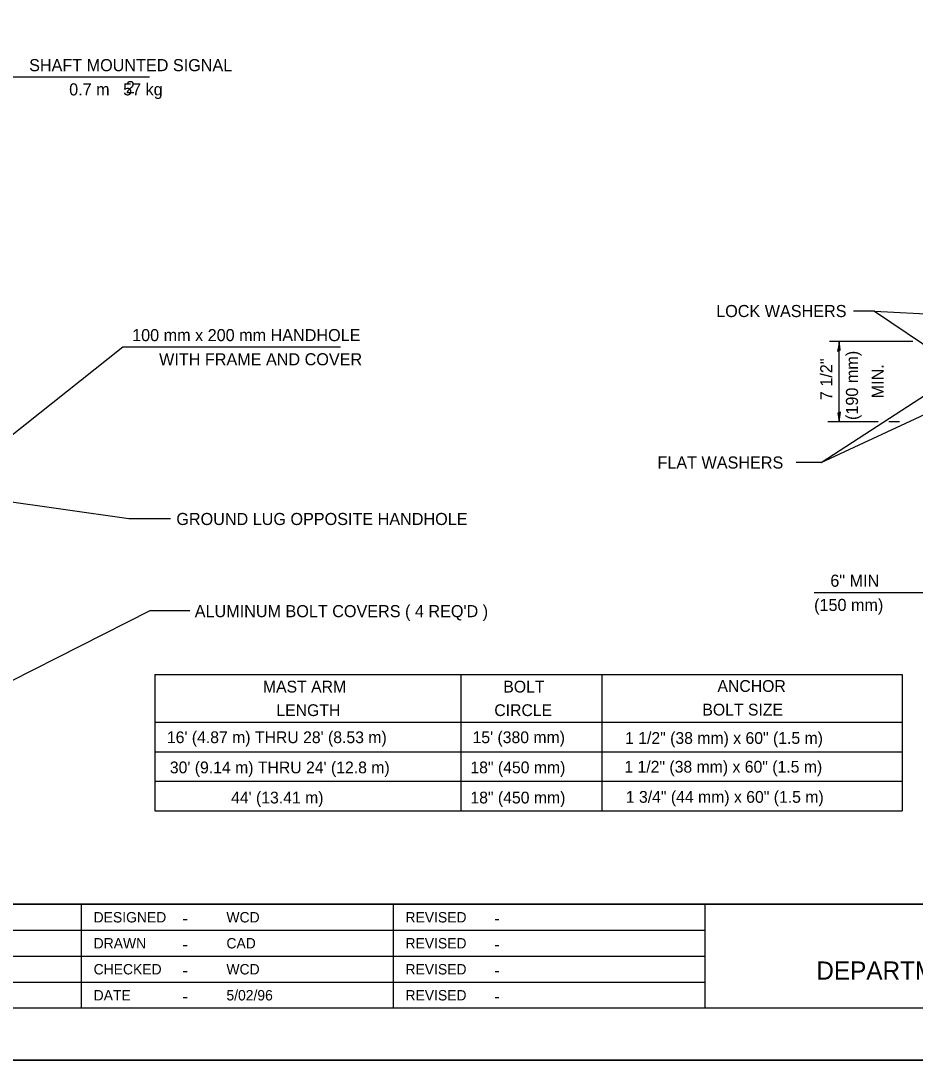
# Model space of a CAD drawing. Extents: x 55528 to 56208, y 43164 to 43610.
# Drawn here: x 55679.8 to 55851.9, y 43169.7 to 43369.6 of the extents above; entities that cross this region are included whole.
import ezdxf

# ---------------------------------------------------------------- set-up
doc = ezdxf.new("R2010")
doc.units = 0
for name, color, linetype in [('Design_EX_Roadway Dimensions', 7, 'Continuous'), ('Design_EX_Roadway Notes', 7, 'Continuous'), ('Level 48', 7, 'Continuous'), ('Sheets_50 Reference Boundary', 7, 'Continuous'), ('Sheets_General Details', 7, 'Continuous'), ('Sheets_Printer Plotting Border', 7, 'Continuous')]:
    doc.layers.add(name, color=color, linetype=linetype)

msp = doc.modelspace()

# ---------------------------------------------------------------- linework, layer by layer
at = {"layer": 'Design_EX_Roadway Dimensions'}
for p, q in [((55704.55, 43358.76), (55673.15, 43358.76)), ((55844.1, 43313.79), (55840.04, 43313.79)), ((55844.1, 43313.79), (55871.39, 43312.31)), ((55844.1, 43313.79), (55860, 43303)), ((55851.47, 43307.92), (55835.4, 43307.92)), ((55837.26, 43292.48), (55837.26, 43307.92)), ((55699.42, 43306.82), (55666.49, 43280.64)), ((55741.32, 43306.82), (55699.42, 43306.82)), ((55833.81, 43284.65), (55859.38, 43301.29)), ((55833.81, 43284.65), (55859.43, 43296.56)), ((55844.79, 43292.48), (55835.1, 43292.48)), ((55848.89, 43292.48), (55846.82, 43292.48)), ((55833.81, 43284.65), (55828.98, 43284.65)), ((55666.46, 43278.76), (55700.62, 43273.86)), ((55700.62, 43273.86), (55708.6, 43273.86)), ((55858.85, 43259.59), (55832.49, 43259.59)), ((55704.62, 43256.11), (55677.81, 43242.51)), ((55712.32, 43256.11), (55704.62, 43256.11))]:
    msp.add_line(p, q, dxfattribs=at)
for points in [[(55837.24, 43306.22), (55837.49, 43306.28), (55837.38, 43306.99), (55837.26, 43307.92), (55837.13, 43306.93), (55836.97, 43306.07), (55837.24, 43306.22), (55837.4, 43306.29), (55837.26, 43307.3), (55837.07, 43306.2), (55837.28, 43306.36), (55837.25, 43306.82), (55837.19, 43306.38)], [(55837.29, 43294.17), (55837.03, 43294.12), (55837.14, 43293.4), (55837.26, 43292.48), (55837.4, 43293.46), (55837.55, 43294.33), (55837.29, 43294.17), (55837.12, 43294.1), (55837.26, 43293.1), (55837.46, 43294.19), (55837.24, 43294.03), (55837.27, 43293.57), (55837.34, 43294.01)]]:
    msp.add_lwpolyline(points, dxfattribs=at)
at = {"layer": 'Design_EX_Roadway Notes'}
for p, q in [((55705.59, 43243.86), (55849.36, 43243.86)), ((55705.59, 43243.86), (55705.59, 43217.63)), ((55764.49, 43243.86), (55764.49, 43217.63)), ((55791.61, 43243.86), (55791.61, 43217.63)), ((55849.36, 43243.86), (55849.36, 43217.63)), ((55705.59, 43234.73), (55849.36, 43234.73)), ((55705.59, 43229.03), (55849.36, 43229.03)), ((55705.59, 43223.33), (55849.36, 43223.33)), ((55705.59, 43217.63), (55849.36, 43217.63))]:
    msp.add_line(p, q, dxfattribs=at)
at = {"layer": 'Level 48'}
msp.add_lwpolyline([(55527.94, 43609.68), (56207.94, 43609.68), (56207.94, 43169.68), (55527.94, 43169.68)], close=True, dxfattribs=at)
at = {"layer": 'Sheets_50 Reference Boundary'}
msp.add_lwpolyline([(55567.94, 43599.68), (56197.94, 43599.68), (56197.94, 43199.68), (55567.94, 43199.68)], close=True, dxfattribs=at)
at = {"layer": 'Sheets_General Details'}
for p, q in [((55567.94, 43199.68), (56197.94, 43199.68)), ((55691.43, 43199.68), (55691.43, 43179.68)), ((55751.43, 43199.68), (55751.43, 43179.68)), ((55811.43, 43199.68), (55811.43, 43179.68)), ((55627.43, 43194.68), (55811.43, 43194.68)), ((55627.43, 43189.68), (55811.43, 43189.68)), ((55627.43, 43184.68), (55811.43, 43184.68)), ((56207.94, 43169.68), (55527.94, 43169.68))]:
    msp.add_line(p, q, dxfattribs=at)
msp.add_lwpolyline([(55567.94, 43599.68), (56197.94, 43599.68), (56197.94, 43179.68), (55567.94, 43179.68)], close=True, dxfattribs=at)
at = {"layer": 'Sheets_Printer Plotting Border'}
msp.add_lwpolyline([(55527.94, 43169.68), (56207.94, 43169.68), (56207.94, 43609.68), (55527.94, 43609.68)], close=True, dxfattribs=at)

# ---------------------------------------------------------------- texts
at = {"layer": 'Design_EX_Roadway Dimensions'}
for s, height, p in [('SHAFT MOUNTED SIGNAL', 2.3272, (55681.42, 43359.93)), ('0.7 m   57 kg', 2.3272, (55689.12, 43355.27)), ('2', 2.33, (55700.02, 43355.7)), ('LOCK WASHERS', 2.3272, (55813.61, 43312.63)), ('100 mm x 200 mm HANDHOLE', 2.3272, (55701.24, 43308)), ('WITH FRAME AND COVER', 2.3272, (55706.42, 43303.35)), ('FLAT WASHERS', 2.3272, (55802.31, 43283.49)), ('GROUND LUG OPPOSITE HANDHOLE', 2.3272, (55709.74, 43272.63)), ('6" MIN', 2.327, (55835.57, 43260.76)), ("ALUMINUM BOLT COVERS ( 4 REQ'D )", 2.3272, (55713.28, 43254.9)), ('(150 mm)', 2.327, (55832.45, 43256.1))]:
    msp.add_text(s, height=height, dxfattribs=at).set_placement(p)
for s, p in [('(190 mm)', (55840.9, 43292.83)), ('7 1/2"', (55835.95, 43296.65)), ('MIN.', (55845.84, 43297))]:
    msp.add_text(s, height=2.327, rotation=90, dxfattribs=at).set_placement(p)
at = {"layer": 'Design_EX_Roadway Notes'}
for s, p in [('MAST ARM', (55726.4, 43240.41)), ('BOLT', (55772.65, 43240.41)), ('ANCHOR', (55813.85, 43240.53)), ('LENGTH', (55728.99, 43235.88)), ('CIRCLE', (55770.92, 43235.88)), ('BOLT SIZE', (55810.95, 43235.99)), ("16' (4.87 m) THRU 28' (8.53 m)", (55707.92, 43230.67)), ("15' (380 mm)", (55766.73, 43230.67)), ('1 1/2" (38 mm) x 60" (1.5 m)', (55796.08, 43230.53)), ("30' (9.14 m) THRU 24' (12.8 m)", (55708.49, 43224.87)), ('18" (450 mm)', (55766.32, 43224.87)), ('1 1/2" (38 mm) x 60" (1.5 m)', (55795.94, 43225)), ("44' (13.41 m)", (55720.27, 43219.07)), ('18" (450 mm)', (55766.32, 43219.07)), ('1 3/4" (44 mm) x 60" (1.5 m)', (55796.22, 43219.2))]:
    msp.add_text(s, height=2.269, dxfattribs=at).set_placement(p)
at = {"layer": 'Sheets_General Details'}
for s, height, p in [('DESIGNED', 2, (55693.83, 43196.18)), ('WCD', 2, (55719.38, 43196.18)), ('REVISED', 2, (55753.83, 43196.18)), ('-', 2.4, (55710.91, 43195.78)), ('-', 2.4, (55770.91, 43195.78)), ('DRAWN', 2, (55693.83, 43191.18)), ('CAD', 2, (55719.38, 43191.18)), ('REVISED', 2, (55753.83, 43191.18)), ('-', 2.4, (55710.91, 43190.78)), ('-', 2.4, (55770.91, 43190.78)), ('CHECKED', 2, (55693.83, 43186.18)), ('WCD', 2, (55719.38, 43186.18)), ('REVISED', 2, (55753.83, 43186.18)), ('DEPARTMENT OF TRANSPORTATION', 3.5, (55832.87, 43185.18)), ('-', 2.4, (55710.91, 43185.78)), ('-', 2.4, (55770.91, 43185.78)), ('DATE', 2, (55693.83, 43181.18)), ('5/02/96   ', 2, (55719.38, 43181.18)), ('REVISED', 2, (55753.83, 43181.18)), ('-', 2.4, (55710.91, 43180.78)), ('-', 2.4, (55770.91, 43180.78))]:
    msp.add_text(s, height=height, dxfattribs=at).set_placement(p)

doc.saveas('drawing.dxf')
